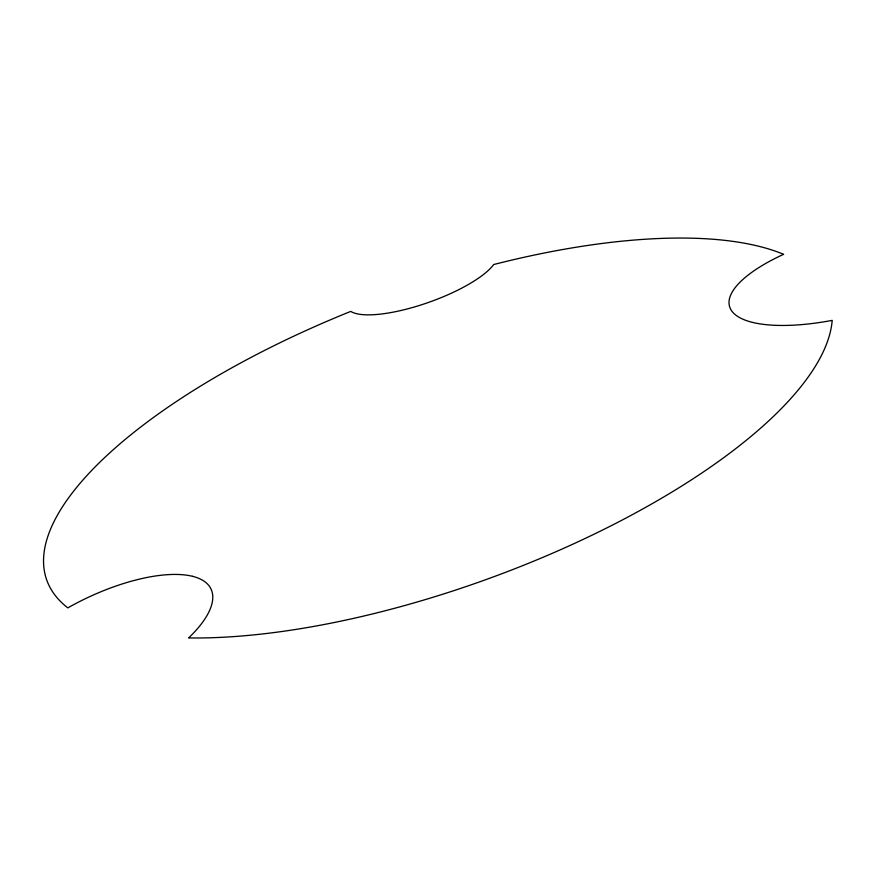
<?xml version="1.0" encoding="UTF-8"?>
<svg xmlns="http://www.w3.org/2000/svg" width="876" height="876" viewBox="0 0 876 876"><rect width="100%" height="100%" fill="white"/><g stroke="black" fill="none" stroke-linecap="round" stroke-linejoin="round"><path stroke-width="1.31" d="M192.632 576.342A116.453 45.256 -25.5 0 0 67.813 607.878A416.22 149.457 -20 0 1 350.772 311.396A79.19 22.524 -19.6 0 0 422.812 304.366A79.19 22.524 -19.6 0 0 493.681 264.53A416.22 149.457 -20 0 1 783.626 254.303A120.647 40.822 -14.8 0 0 731.843 311.09A120.647 40.822 -14.8 0 0 832.2 320.375A416.22 149.457 -20 0 1 601.188 530.714A416.22 149.457 -20 0 1 188.625 637.936A116.453 45.256 -25.5 0 0 192.632 576.342"/></g></svg>
